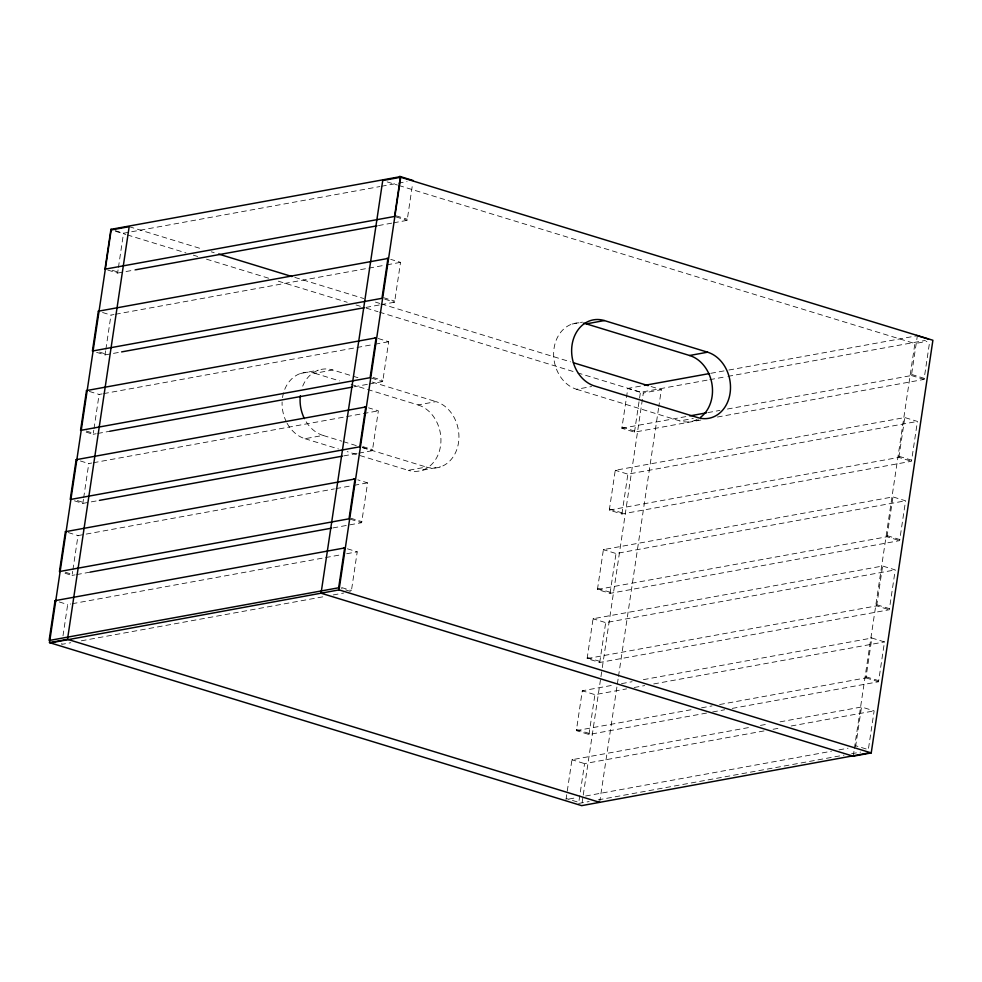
<?xml version="1.0" encoding="UTF-8"?>
<svg xmlns="http://www.w3.org/2000/svg" width="982" height="982" viewBox="0 0 982 982"><rect width="100%" height="100%" fill="white"/><g stroke="black" fill="none" stroke-linecap="round" stroke-linejoin="round"><path stroke-width="0.74" stroke-dasharray="4.91 3.68" d="M61.878 643.296L61.719 644.376L70.765 642.731M62.995 635.845L67.672 604.544L70.692 603.991M65.058 573.267L72.067 575.415L72.68 571.352M72.901 569.867L78.02 535.583L334.408 488.901M74.423 500.82L82.832 503.398L83.445 499.335M83.666 497.849L88.785 463.565L91.805 463.013M86.158 432.129L93.167 434.29L93.769 430.226M93.99 428.729L99.121 394.445L102.128 393.905M96.617 352.342L105.025 354.919L105.626 350.856M105.86 349.359L110.978 315.087L113.998 314.535M107.775 270.062L117.582 273.07L118.196 269.007M118.417 267.509L123.536 233.225L379.924 186.543M347.419 548.803L357.227 551.81L351.274 591.655L341.466 588.635M332.972 527.911L361.634 522.694L367.587 482.849L357.767 479.842M358.823 453.144L372.399 450.677L378.352 410.832L368.532 407.825M369.146 384.036L382.722 381.556L388.676 341.724L377.456 338.274M381.016 304.666L394.58 302.198L400.533 262.354L390.726 259.346M393.573 222.816L407.149 220.349L412.649 183.487M566 799.569L571.954 759.737L751.414 727.061M706.598 713.067L588.967 734.487L576.348 730.62L582.301 690.776L613.971 685.006M587.113 658.591L593.067 618.758L882.622 566.025L895.24 569.904L889.287 609.748L599.732 662.469L587.113 658.591L876.668 605.869L889.287 609.748M597.449 589.482L603.402 549.638L892.957 496.917L905.576 500.795L899.622 540.628L610.055 593.361L597.449 589.482L887.004 536.761L899.622 540.628M609.306 510.112L615.26 470.28L904.815 417.546L917.433 421.425L911.48 461.258L621.925 513.991L609.306 510.112L898.861 457.391L911.48 461.258M700.841 420.05L634.482 432.141L621.864 428.262L627.817 388.43L642.903 385.68M764.033 730.927L584.572 763.615L578.779 802.368L566.16 798.489M588.967 734.487L594.92 694.655L626.59 688.885M599.732 662.469L605.685 622.625L895.24 569.904M610.055 593.361L616.009 553.517L905.576 500.795M621.925 513.991L627.879 474.146L917.433 421.425M634.482 432.141L640.436 392.297L708.304 379.936M582.117 802.613L583.026 796.537M583.259 795.027L600.714 678.206M600.947 676.684L602.076 669.098M602.297 667.588L643.345 392.996L661.34 389.682L658.848 406.376M599.671 802.331L617.126 685.522M617.359 684L618.267 677.936M618.488 676.414L658.615 407.886M853.235 756.214L854.131 750.15M854.365 748.628L914.905 343.565L926.898 341.368M855.555 746.848L861.509 707.003L860.625 706.733M719.622 704.524L865.915 677.887L871.869 638.042L870.985 637.772M876.668 605.869L882.622 566.025L881.75 565.755M887.004 536.761L892.957 496.917L892.073 496.647M898.861 457.391L904.815 417.546L903.931 417.276M727.429 409.04L911.419 375.541L917.151 337.194M780.076 721.844L861.509 707.003L874.127 710.882L868.333 749.634L855.715 745.768M732.241 708.403L878.522 681.766L884.487 641.921L871.869 638.042L641.123 680.06M717.425 417.031L924.037 379.408L929.77 341.061M300.431 373.479L318.426 370.177M571.99 324.06L582.486 322.133M282.509 397.612A33.953 27.582 79.6 0 1 314.768 373.295L332.775 369.993L358.946 378.009M351.126 384.428L418.025 404.928L436.02 401.626A33.953 27.582 79.6 0 1 458.508 442.71A33.953 27.582 79.6 0 1 426.249 467.039L408.254 470.341L347.174 451.634M287.063 423.205A33.953 27.582 79.6 0 0 304.997 438.708L322.992 435.407L341.896 441.2M579.073 322.82A33.953 27.582 79.6 0 0 553.664 352.538A33.953 27.582 79.6 0 0 576.557 389.289L591.557 386.54M576.557 389.289L679.814 420.922L693.304 418.442M422.591 470.157L440.587 466.843M694.151 420.726L698.656 419.903M381.421 186.273L407.064 181.596M117.582 273.07L135.676 269.78M378.487 225.565L392.063 223.086M115.508 314.252L367.354 268.393M368.864 268.123L385.46 265.103M386.969 264.821L400.533 262.354M105.025 354.919L120.111 352.17M365.93 307.415L379.506 304.936M103.638 393.622L355.496 347.763M357.006 347.493L373.59 344.473M375.099 344.191L388.676 341.724M93.167 434.29L96.175 433.737M97.684 433.467L109.751 431.27M354.072 386.773L367.636 384.306M93.315 462.743L345.173 416.871M346.671 416.601L361.757 413.852M363.266 413.582L378.352 410.832M710.759 373.32L727.355 370.3M728.865 370.03L917.372 335.697M709.814 379.666L726.398 376.646M727.908 376.376L925.474 340.398M82.832 503.398L97.918 500.66M343.737 455.893L357.313 453.426M621.864 428.262L686.713 416.454M707.826 412.612L719.892 410.415M335.918 488.619L352.501 485.599M354.011 485.329L367.587 482.849M72.067 575.415L75.086 574.875M76.596 574.593L90.172 572.125M72.202 603.721L324.048 557.85M325.558 557.58L340.644 554.83M346.671 553.738L357.227 551.81M81.322 640.816L324.134 596.602M333.18 594.945L343.737 593.03M621.52 683.632L632.077 681.717M634.139 687.51L644.695 685.583M653.742 683.938L884.487 641.921M576.348 730.62L692.482 709.47M701.529 707.826L712.085 705.898M712.637 711.975L724.704 709.777M760.473 725.403L768.01 724.029M773.079 729.282L780.629 727.908M791.185 725.993L874.127 710.882M569.02 799.029L576.557 797.654M585.603 796.009L831.423 751.242M838.972 749.867L848.018 748.223M578.619 803.448L589.175 801.533M598.222 799.876L844.041 755.121M851.59 753.746L860.637 752.102M387.129 181.891L397.391 185.033M398.864 185.488L914.905 343.565M129.17 226.67L202.476 249.121M211.265 251.809L214.199 252.718M294.833 277.415L363.733 298.516M375.468 302.112L379.862 303.463M381.323 303.904L570.444 361.842M651.078 386.54L661.34 389.682M115.569 231.31L125.831 234.465M127.304 234.907L185.942 252.877M193.27 255.124L197.664 256.462M206.465 259.162L269.498 278.471M278.299 281.171L347.198 302.272M356 304.972L360.394 306.31M366.261 308.115L377.984 311.699M379.457 312.153L575.906 372.338M577.367 372.779L643.345 392.996M628.701 388.7L627.817 388.43L640.436 392.297M372.031 382.023L436.02 401.626M314.768 373.295L339.49 380.869M616.144 470.55L615.26 470.28L627.879 474.146M343.356 441.642L356.441 445.656M362.26 447.436L426.249 467.039M304.997 438.708L338.446 448.958M604.274 549.908L603.402 549.638L616.009 553.517M593.95 619.028L593.067 618.758L605.685 622.625M583.185 691.046L582.301 690.776L594.92 694.655M572.837 760.007L571.954 759.737L584.572 763.615M396.09 215.819L407.309 219.256M911.591 374.449L924.209 378.328M395.93 216.899L407.149 220.349M911.419 375.541L924.037 379.408M383.532 297.669L394.752 301.106M899.021 456.299L911.64 460.177M384.772 299.179L394.58 302.198M115.127 230.647L123.536 233.225M112.144 270.259L117.742 271.989M622.023 427.182L634.642 431.049M373.074 377.456L382.882 380.476M887.163 535.669L899.782 539.548M371.503 378.119L382.722 381.556M102.57 312.497L110.978 315.087M99.575 352.108L105.184 353.839M609.466 509.032L622.085 512.899M362.739 446.577L372.559 449.584M876.84 604.777L889.459 608.656M362.579 447.657L372.399 450.677M89.301 391.437L99.121 394.445M86.318 431.049L93.327 433.197M597.608 588.402L610.227 592.269M350.574 518.165L361.793 521.614M866.075 676.807L878.694 680.673M350.414 519.245L361.634 522.694M865.915 677.887L878.522 681.766M80.377 460.975L88.785 463.565M77.394 500.599L82.991 502.318M587.273 657.51L599.892 661.389M341.626 587.555L351.433 590.563M68.212 532.563L78.02 535.583M65.217 572.187L72.238 574.335M576.508 729.528L589.126 733.407M59.264 601.954L67.672 604.544M418.025 404.928A33.953 27.582 79.6 0 1 440.513 446.024A33.953 27.582 79.6 0 1 408.254 470.341M322.992 435.407A33.953 27.582 79.6 0 1 305.071 419.891M302.702 386.135A33.953 27.582 79.6 0 1 332.775 369.993M286.4 421.929A33.953 27.582 79.6 0 1 282.104 401.957M696.827 419.609A33.953 27.582 79.6 0 1 679.814 420.922"/><path stroke-width="1.47" d="M344.608 547.944L55.053 600.665L49.1 640.51L338.655 587.776L344.608 547.944L343.737 547.674M354.968 478.983L65.401 531.704L59.448 571.549L349.015 518.815L354.968 478.983L354.085 478.713M365.734 406.965L76.166 459.686L70.213 499.531L359.78 446.798L365.734 406.965L364.85 406.683M376.057 337.845L86.502 390.578L80.549 430.411L370.104 377.689L376.057 337.845L375.173 337.575M387.915 258.475L98.36 311.208L92.406 351.04L381.961 298.319L387.915 258.475L387.043 258.205M413.103 180.504L400.484 176.625L110.917 229.358L104.964 269.191L394.531 216.47L400.484 176.625L399.6 176.355M49.505 642.621L111.175 229.972L129.17 226.67L67.5 639.319L49.505 642.621L581.675 805.645L870.347 752.642M50.389 642.891L339.06 589.887L400.73 177.239L932.9 340.263L871.23 752.912L853.235 756.214L321.065 593.202L382.735 180.541L400.73 177.239M583.443 323.176A33.953 27.582 79.6 0 1 586.328 323.876L604.335 320.562L707.592 352.194A33.953 27.582 79.6 0 1 730.068 393.291A33.953 27.582 79.6 0 1 697.809 417.62L594.552 385.987A33.953 27.582 79.6 0 1 572.064 344.891A33.953 27.582 79.6 0 1 604.335 320.562M586.328 323.876L689.585 355.496L707.592 352.194M135.676 269.78L376.978 225.835M121.608 351.9L364.42 307.685M109.751 431.27L352.563 387.055M644.413 385.398L709.262 373.59M99.428 500.378L342.227 456.164M689.732 415.902L706.316 412.882M90.172 572.125L331.462 528.181M916.501 335.427L928.591 339.146M218.593 254.056L291.9 276.519M573.378 362.739L648.145 385.644M110.917 229.358L111.801 229.628M98.36 311.208L99.243 311.478M86.502 390.578L87.386 390.848M76.166 459.686L77.05 459.957M339.06 589.887L871.23 752.912M65.401 531.704L66.285 531.974M55.053 600.665L55.937 600.935M67.5 639.319L599.671 802.331M304.395 418.614A33.953 27.582 79.6 0 1 300.32 395.734M689.585 355.496A33.953 27.582 79.6 0 1 711.864 383.446A33.953 27.582 79.6 0 1 700.596 417.264"/></g></svg>
